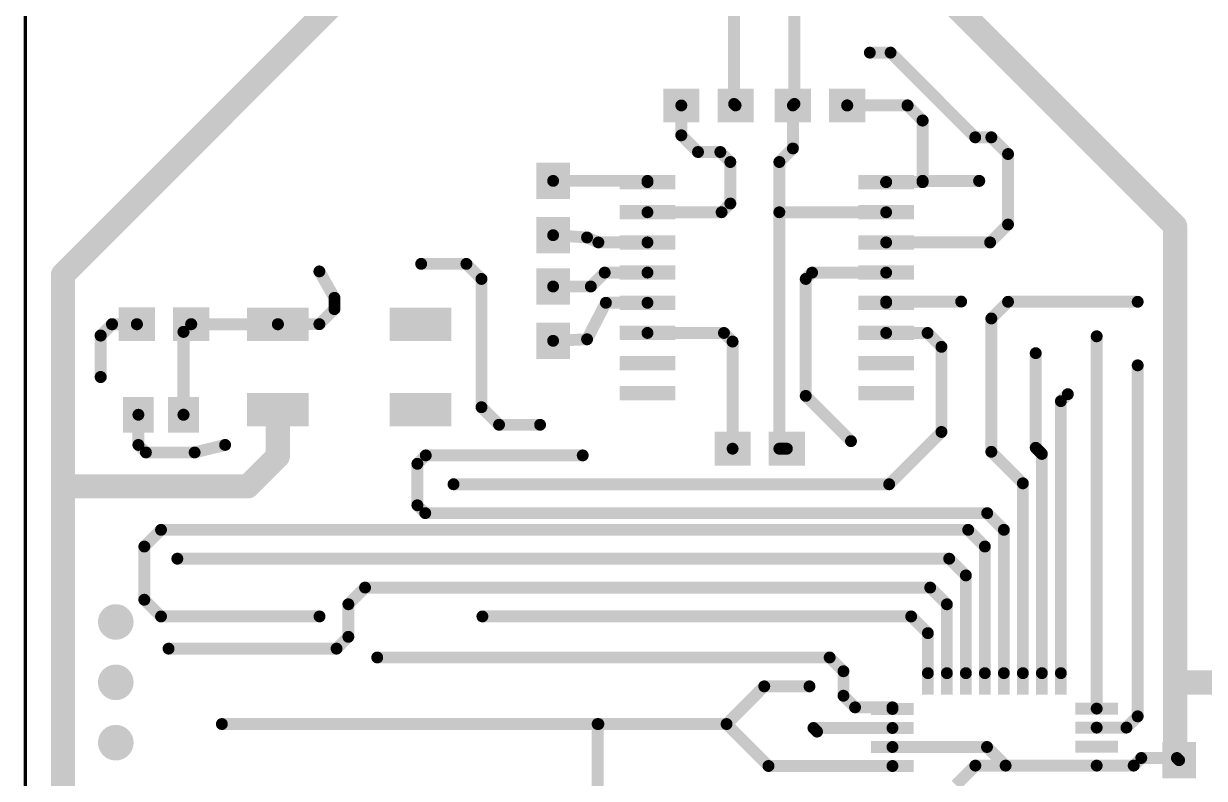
# Model space of a CAD drawing. Extents: x 0 to 80, y 0 to 110.
# Drawn here: x -0.07 to 49.65, y 38.83 to 70.6 of the extents above; entities that cross this region are included whole.
import ezdxf

# ---------------------------------------------------------------- set-up
doc = ezdxf.new("R2010")
doc.units = 0
doc.layers.add('Board_Outline', color=13, linetype='CONTINUOUS')
doc.layers.add('Top', color=5, linetype='CONTINUOUS')

msp = doc.modelspace()

# ---------------------------------------------------------------- linework, layer by layer
at = {"layer": 'Board_Outline', "linetype": 'CONTINUOUS', "const_width": 0.14}
msp.add_lwpolyline([(-0.0005, 0), (79.9995, 0), (79.9995, 110), (-0.0005, 110), (-0.0005, 0)], dxfattribs=at)
at = {"layer": 'Top', "linetype": 'CONTINUOUS'}
for points, const_width in [([(1.5872, 60.034), (21.5023, 79.9491)], 1.016), ([(29.8477, 71.6037), (29.8477, 67.2211)], 0.5), ([(32.3879, 67.2219), (32.3879, 71.4449)], 0.5), ([(39.0561, 71.4449), (48.4234, 62.0777)], 1.016), ([(35.5633, 69.3809), (36.4372, 69.3809)], 0.5), ([(36.4372, 69.3809), (40.0019, 65.8162)], 0.5), ([(29.8477, 67.2211), (29.8477, 67.2211)], 1.016), ([(29.8477, 67.2211), (29.9109, 67.1579)], 1.016), ([(32.3239, 67.1579), (32.3879, 67.2219)], 1.016), ([(27.6249, 67.1579), (27.6249, 65.9009)], 0.5), ([(29.9109, 67.1579), (29.8477, 67.2211)], 0.5), ([(29.8477, 67.2211), (29.9109, 67.1579)], 0.5), ([(32.3239, 65.3478), (32.3239, 67.1579)], 0.5), ([(34.6099, 67.1579), (37.1513, 67.1579)], 0.508), ([(37.1513, 67.1579), (37.786, 66.5232)], 0.508), ([(37.786, 66.5232), (37.786, 63.9829)], 0.508), ([(27.6249, 65.9009), (28.3279, 65.1979)], 0.5), ([(40.0019, 65.8162), (40.6795, 65.8162)], 0.5), ([(40.6795, 65.8162), (41.3825, 65.1132)], 0.5), ([(28.3279, 65.1979), (29.2677, 65.1979)], 0.5), ([(29.2677, 65.1979), (29.6889, 64.7767)], 0.5), ([(31.7529, 64.7767), (32.3239, 65.3478)], 0.5), ([(41.3825, 65.1132), (41.3825, 62.1459)], 0.5), ([(29.6889, 64.7767), (29.6889, 63.0303)], 0.5), ([(31.7529, 62.6626), (31.7529, 64.7767)], 0.5), ([(22.2269, 63.9824), (26.1995, 63.9824)], 0.5), ([(26.1995, 63.9824), (26.1995, 63.9326)], 0.5), ([(37.786, 63.9326), (36.2495, 63.9326)], 0.508), ([(37.786, 63.9829), (37.786, 63.9829)], 0.508), ([(37.786, 63.9829), (40.1675, 63.9829)], 0.508), ([(37.786, 63.9829), (37.786, 63.9326)], 0.508), ([(29.6889, 63.0303), (29.3212, 62.6626)], 0.5), ([(29.3212, 62.6626), (26.1995, 62.6626)], 0.5), ([(36.2495, 62.6626), (31.7529, 62.6626)], 0.5), ([(31.7529, 62.6626), (31.7529, 52.7104)], 0.5), ([(41.3825, 62.1459), (40.6292, 61.3926)], 0.5), ([(48.4234, 62.0777), (48.4234, 42.8669)], 1.016), ([(23.6558, 61.6014), (22.2269, 61.6964)], 0.5), ([(24.1321, 61.3926), (23.6558, 61.6014)], 0.5), ([(26.1995, 61.3926), (24.1321, 61.3926)], 0.5), ([(40.6292, 61.3926), (36.2495, 61.3926)], 0.5), ([(18.5752, 60.49), (16.67, 60.49)], 0.5), ([(16.67, 60.49), (16.67, 60.49)], 0.5), ([(19.2103, 59.8549), (18.5752, 60.49)], 0.5), ([(1.5872, 51.1228), (1.5872, 60.034)], 1.016), ([(12.3833, 60.1725), (13.0184, 59.0611)], 0.5), ([(24.3997, 60.1226), (23.8145, 59.5374)], 0.5), ([(26.1995, 60.1226), (24.3997, 60.1226)], 0.5), ([(32.8642, 59.8549), (33.1319, 60.1226)], 0.5), ([(33.1319, 60.1226), (36.2495, 60.1226)], 0.5), ([(19.2103, 54.4569), (19.2103, 59.8549)], 0.5), ([(23.8145, 59.5374), (22.2269, 59.5374)], 0.5), ([(32.8642, 54.9332), (32.8642, 59.8549)], 0.5), ([(13.0184, 59.0611), (13.0184, 58.5848)], 0.5), ([(13.0184, 58.5848), (12.3833, 57.9497)], 0.5), ([(24.4496, 58.8526), (23.6558, 57.3147)], 0.5), ([(26.1995, 58.8526), (24.4496, 58.8526)], 0.5), ([(39.4098, 58.9028), (36.2495, 58.9028)], 0.5), ([(36.2495, 58.9028), (36.2495, 58.8526)], 0.5), ([(41.3826, 58.8945), (40.6796, 58.1915)], 0.5), ([(46.8428, 58.8945), (41.3826, 58.8945)], 0.5), ([(3.1749, 57.4734), (3.6512, 57.9497)], 0.508), ([(3.6512, 57.9497), (4.6993, 57.9497)], 0.508), ([(6.9853, 57.9497), (6.6625, 57.627)], 0.508), ([(10.6369, 57.9497), (6.9853, 57.9497)], 0.508), ([(6.9853, 57.9497), (6.9853, 57.9497)], 0.508), ([(12.3833, 57.9497), (10.6369, 57.9497)], 0.5), ([(40.6796, 58.1915), (40.6796, 52.5804)], 0.5), ([(3.1749, 55.727), (3.1749, 57.4734)], 0.508), ([(6.6625, 57.627), (6.6625, 54.1393)], 0.508), ([(26.1995, 57.5826), (29.421, 57.5826)], 0.5), ([(29.421, 57.5826), (29.7844, 57.2192)], 0.5), ([(37.9944, 57.5826), (36.2495, 57.5826)], 0.5), ([(38.5798, 56.9971), (37.9944, 57.5826)], 0.5), ([(45.1159, 57.4405), (45.1159, 41.7715)], 0.5), ([(23.6558, 57.3147), (22.2269, 57.2514)], 0.5), ([(29.7844, 57.2192), (29.7844, 52.7104)], 0.5), ([(38.5798, 53.4151), (38.5798, 56.9971)], 0.5), ([(42.5491, 56.7313), (42.5491, 52.7486)], 0.5), ([(46.8429, 56.2193), (46.8429, 41.4452)], 0.5), ([(43.9008, 55.0043), (43.6079, 54.7113)], 0.5), ([(10.6369, 54.3497), (10.6369, 52.3929)], 1.016), ([(19.9501, 53.7171), (19.2103, 54.4569)], 0.5), ([(34.7694, 53.028), (32.8642, 54.9332)], 0.5), ([(43.6079, 54.7113), (43.6079, 43.2635)], 0.5), ([(4.7625, 52.8692), (4.7625, 54.1393)], 0.5), ([(21.6785, 53.7171), (19.9501, 53.7171)], 0.5), ([(36.3779, 51.2132), (38.5798, 53.4151)], 0.5), ([(5.0801, 52.5517), (4.7625, 52.8692)], 0.5), ([(7.1309, 52.5517), (5.0801, 52.5517)], 0.5), ([(8.4142, 52.8692), (7.1309, 52.5517)], 0.5), ([(10.6369, 52.3929), (9.3668, 51.1228)], 1.016), ([(31.7529, 52.7104), (32.0704, 52.7104)], 0.5), ([(40.6796, 52.5804), (42.0079, 51.2522)], 0.5), ([(42.5491, 52.7486), (42.8079, 52.4899)], 0.5), ([(42.8079, 52.4899), (42.8079, 43.2635)], 0.5), ([(16.8641, 52.4282), (16.5113, 52.0754)], 0.5), ([(16.5113, 52.0754), (16.5113, 50.3289)], 0.5), ([(23.4734, 52.4282), (16.8641, 52.4282)], 0.5), ([(9.3668, 51.1228), (1.5872, 51.1228)], 1.016), ([(1.5872, 51.1228), (1.5872, 34.4523)], 1.016), ([(18.0335, 51.2132), (36.3779, 51.2132)], 0.5), ([(42.0079, 51.2522), (42.0079, 43.2635)], 0.5), ([(16.5113, 50.3289), (16.842, 49.9982)], 0.5), ([(16.842, 49.9982), (40.5048, 49.9982)], 0.5), ([(40.5048, 49.9982), (41.2079, 49.2952)], 0.5), ([(5.0128, 48.5922), (5.7158, 49.2952)], 0.5), ([(5.7158, 49.2952), (39.7048, 49.2952)], 0.5), ([(39.7048, 49.2952), (40.4079, 48.5922)], 0.5), ([(41.2079, 49.2952), (41.2079, 43.2635)], 0.5), ([(5.0128, 46.3532), (5.0128, 48.5922)], 0.5), ([(40.4079, 48.5922), (40.4079, 43.2635)], 0.5), ([(6.4027, 48.0802), (38.9048, 48.0802)], 0.5), ([(38.9048, 48.0802), (39.6079, 47.3772)], 0.5), ([(39.6079, 47.3772), (39.6079, 43.2635)], 0.5), ([(13.6049, 46.1622), (14.3079, 46.8652)], 0.5), ([(14.3079, 46.8652), (38.1048, 46.8652)], 0.5), ([(38.1048, 46.8652), (38.8079, 46.1622)], 0.5), ([(5.7158, 45.6502), (5.0128, 46.3532)], 0.5), ([(13.6049, 44.7927), (13.6049, 46.1622)], 0.5), ([(38.8079, 46.1622), (38.8079, 43.2635)], 0.5), ([(12.3899, 45.6502), (5.7158, 45.6502)], 0.5), ([(19.2485, 45.6502), (37.3048, 45.6502)], 0.5), ([(37.3048, 45.6502), (38.0079, 44.9472)], 0.5), ([(13.108, 44.2958), (13.6049, 44.7927)], 0.5), ([(38.0079, 44.9472), (38.0079, 43.2635)], 0.5), ([(6.0327, 44.2958), (13.108, 44.2958)], 0.5), ([(14.8199, 43.9233), (33.8718, 43.9233)], 0.5), ([(33.8718, 43.9233), (34.4519, 43.3432)], 0.5), ([(34.4519, 43.3432), (34.4519, 42.3126)], 0.5), ([(48.4234, 42.8669), (50.162, 42.8669)], 1.016), ([(48.4234, 39.7622), (48.4234, 42.8669)], 1.016), ([(29.5302, 41.1205), (31.1178, 42.7081)], 0.5), ([(31.1178, 42.7081), (33.023, 42.7081)], 0.5), ([(34.4519, 42.3126), (34.9411, 41.8235)], 0.5), ([(34.9411, 41.8235), (36.5159, 41.8235)], 0.5), ([(36.5159, 41.8235), (36.5159, 41.7555)], 0.5), ([(45.1159, 41.7715), (45.1159, 41.7715)], 0.5), ([(8.2775, 41.1205), (24.1321, 41.1205)], 0.5), ([(24.1004, 37.596), (24.1004, 41.1205)], 0.5), ([(24.1321, 41.1205), (29.5302, 41.1205)], 0.5), ([(29.5302, 41.1205), (31.2951, 39.3555)], 0.5), ([(46.8429, 41.4452), (46.3692, 40.9715)], 0.5), ([(33.3405, 40.8029), (33.1879, 40.9555)], 0.5), ([(33.1879, 40.9555), (36.5159, 40.9555)], 0.5), ([(46.3692, 40.9715), (45.1159, 40.9715)], 0.5), ([(40.4973, 40.1555), (36.5159, 40.1555)], 0.5), ([(41.2813, 39.3715), (40.4973, 40.1555)], 0.5), ([(46.6744, 39.3715), (46.9945, 39.6916)], 0.5), ([(46.9945, 39.6916), (48.494, 39.6916)], 0.5), ([(48.5851, 39.6005), (48.4234, 39.7622)], 1.016), ([(48.494, 39.6916), (48.5851, 39.6005)], 0.5), ([(31.2951, 39.3555), (36.5159, 39.3555)], 0.5), ([(39.1902, 38.5555), (40.0062, 39.3715)], 0.5), ([(40.0062, 39.3715), (45.1159, 39.3715)], 0.5), ([(45.1159, 39.3715), (41.2813, 39.3715)], 0.5), ([(45.1159, 39.3715), (46.6744, 39.3715)], 0.5)]:
    msp.add_lwpolyline(points, dxfattribs=dict(at, const_width=const_width))
for points, const_width in [([(35.4383, 69.3809, 1), (35.6883, 69.3809, 1), (35.4383, 69.3809, 1)], 0.25), ([(36.3122, 69.3809, 1), (36.5622, 69.3809, 1), (36.3122, 69.3809, 1)], 0.25), ([(36.3122, 69.3809, 1), (36.5622, 69.3809, 1), (36.3122, 69.3809, 1)], 0.25), ([(29.5937, 67.2211, 1), (30.1017, 67.2211, 1), (29.5937, 67.2211, 1)], 0.508), ([(29.5937, 67.2211, 1), (30.1017, 67.2211, 1), (29.5937, 67.2211, 1)], 0.508), ([(29.6569, 67.1579, 1), (30.1649, 67.1579, 1), (29.6569, 67.1579, 1)], 0.508), ([(32.0699, 67.1579, 1), (32.5779, 67.1579, 1), (32.0699, 67.1579, 1)], 0.508), ([(32.1339, 67.2219, 1), (32.6419, 67.2219, 1), (32.1339, 67.2219, 1)], 0.508), ([(27.4999, 67.1579, 1), (27.7499, 67.1579, 1), (27.4999, 67.1579, 1)], 0.25), ([(29.7227, 67.2211, 1), (29.9727, 67.2211, 1), (29.7227, 67.2211, 1)], 0.25), ([(29.7227, 67.2211, 1), (29.9727, 67.2211, 1), (29.7227, 67.2211, 1)], 0.25), ([(29.7227, 67.2211, 1), (29.9727, 67.2211, 1), (29.7227, 67.2211, 1)], 0.25), ([(29.7859, 67.1579, 1), (30.0359, 67.1579, 1), (29.7859, 67.1579, 1)], 0.25), ([(29.7859, 67.1579, 1), (30.0359, 67.1579, 1), (29.7859, 67.1579, 1)], 0.25), ([(32.1989, 67.1579, 1), (32.4489, 67.1579, 1), (32.1989, 67.1579, 1)], 0.25), ([(32.2629, 67.2219, 1), (32.5129, 67.2219, 1), (32.2629, 67.2219, 1)], 0.25), ([(34.4829, 67.1579, 1), (34.7369, 67.1579, 1), (34.4829, 67.1579, 1)], 0.254), ([(37.0243, 67.1579, 1), (37.2783, 67.1579, 1), (37.0243, 67.1579, 1)], 0.254), ([(37.0243, 67.1579, 1), (37.2783, 67.1579, 1), (37.0243, 67.1579, 1)], 0.254), ([(37.659, 66.5232, 1), (37.913, 66.5232, 1), (37.659, 66.5232, 1)], 0.254), ([(37.659, 66.5232, 1), (37.913, 66.5232, 1), (37.659, 66.5232, 1)], 0.254), ([(27.4999, 65.9009, 1), (27.7499, 65.9009, 1), (27.4999, 65.9009, 1)], 0.25), ([(27.4999, 65.9009, 1), (27.7499, 65.9009, 1), (27.4999, 65.9009, 1)], 0.25), ([(39.8769, 65.8162, 1), (40.1269, 65.8162, 1), (39.8769, 65.8162, 1)], 0.25), ([(39.8769, 65.8162, 1), (40.1269, 65.8162, 1), (39.8769, 65.8162, 1)], 0.25), ([(40.5545, 65.8162, 1), (40.8045, 65.8162, 1), (40.5545, 65.8162, 1)], 0.25), ([(40.5545, 65.8162, 1), (40.8045, 65.8162, 1), (40.5545, 65.8162, 1)], 0.25), ([(28.2029, 65.1979, 1), (28.4529, 65.1979, 1), (28.2029, 65.1979, 1)], 0.25), ([(28.2029, 65.1979, 1), (28.4529, 65.1979, 1), (28.2029, 65.1979, 1)], 0.25), ([(29.1427, 65.1979, 1), (29.3927, 65.1979, 1), (29.1427, 65.1979, 1)], 0.25), ([(29.1427, 65.1979, 1), (29.3927, 65.1979, 1), (29.1427, 65.1979, 1)], 0.25), ([(32.1989, 65.3478, 1), (32.4489, 65.3478, 1), (32.1989, 65.3478, 1)], 0.25), ([(32.1989, 65.3478, 1), (32.4489, 65.3478, 1), (32.1989, 65.3478, 1)], 0.25), ([(41.2575, 65.1132, 1), (41.5075, 65.1132, 1), (41.2575, 65.1132, 1)], 0.25), ([(41.2575, 65.1132, 1), (41.5075, 65.1132, 1), (41.2575, 65.1132, 1)], 0.25), ([(29.5639, 64.7767, 1), (29.8139, 64.7767, 1), (29.5639, 64.7767, 1)], 0.25), ([(29.5639, 64.7767, 1), (29.8139, 64.7767, 1), (29.5639, 64.7767, 1)], 0.25), ([(31.6279, 64.7767, 1), (31.8779, 64.7767, 1), (31.6279, 64.7767, 1)], 0.25), ([(31.6279, 64.7767, 1), (31.8779, 64.7767, 1), (31.6279, 64.7767, 1)], 0.25), ([(22.1019, 63.9824, 1), (22.3519, 63.9824, 1), (22.1019, 63.9824, 1)], 0.25), ([(26.0745, 63.9824, 1), (26.3245, 63.9824, 1), (26.0745, 63.9824, 1)], 0.25), ([(26.0745, 63.9824, 1), (26.3245, 63.9824, 1), (26.0745, 63.9824, 1)], 0.25), ([(26.0745, 63.9326, 1), (26.3245, 63.9326, 1), (26.0745, 63.9326, 1)], 0.25), ([(36.1225, 63.9326, 1), (36.3765, 63.9326, 1), (36.1225, 63.9326, 1)], 0.254), ([(37.659, 63.9829, 1), (37.913, 63.9829, 1), (37.659, 63.9829, 1)], 0.254), ([(37.659, 63.9829, 1), (37.913, 63.9829, 1), (37.659, 63.9829, 1)], 0.254), ([(37.659, 63.9829, 1), (37.913, 63.9829, 1), (37.659, 63.9829, 1)], 0.254), ([(37.659, 63.9829, 1), (37.913, 63.9829, 1), (37.659, 63.9829, 1)], 0.254), ([(37.659, 63.9326, 1), (37.913, 63.9326, 1), (37.659, 63.9326, 1)], 0.254), ([(37.659, 63.9326, 1), (37.913, 63.9326, 1), (37.659, 63.9326, 1)], 0.254), ([(40.0405, 63.9829, 1), (40.2945, 63.9829, 1), (40.0405, 63.9829, 1)], 0.254), ([(29.5639, 63.0303, 1), (29.8139, 63.0303, 1), (29.5639, 63.0303, 1)], 0.25), ([(29.5639, 63.0303, 1), (29.8139, 63.0303, 1), (29.5639, 63.0303, 1)], 0.25), ([(26.0745, 62.6626, 1), (26.3245, 62.6626, 1), (26.0745, 62.6626, 1)], 0.25), ([(29.1962, 62.6626, 1), (29.4462, 62.6626, 1), (29.1962, 62.6626, 1)], 0.25), ([(29.1962, 62.6626, 1), (29.4462, 62.6626, 1), (29.1962, 62.6626, 1)], 0.25), ([(31.6279, 62.6626, 1), (31.8779, 62.6626, 1), (31.6279, 62.6626, 1)], 0.25), ([(31.6279, 62.6626, 1), (31.8779, 62.6626, 1), (31.6279, 62.6626, 1)], 0.25), ([(31.6279, 62.6626, 1), (31.8779, 62.6626, 1), (31.6279, 62.6626, 1)], 0.25), ([(36.1245, 62.6626, 1), (36.3745, 62.6626, 1), (36.1245, 62.6626, 1)], 0.25), ([(41.2575, 62.1459, 1), (41.5075, 62.1459, 1), (41.2575, 62.1459, 1)], 0.25), ([(41.2575, 62.1459, 1), (41.5075, 62.1459, 1), (41.2575, 62.1459, 1)], 0.25), ([(48.1694, 62.0777, 1), (48.6774, 62.0777, 1), (48.1694, 62.0777, 1)], 0.508), ([(48.1694, 62.0777, 1), (48.6774, 62.0777, 1), (48.1694, 62.0777, 1)], 0.508), ([(22.1019, 61.6964, 1), (22.3519, 61.6964, 1), (22.1019, 61.6964, 1)], 0.25), ([(23.5308, 61.6014, 1), (23.7808, 61.6014, 1), (23.5308, 61.6014, 1)], 0.25), ([(23.5308, 61.6014, 1), (23.7808, 61.6014, 1), (23.5308, 61.6014, 1)], 0.25), ([(24.0071, 61.3926, 1), (24.2571, 61.3926, 1), (24.0071, 61.3926, 1)], 0.25), ([(24.0071, 61.3926, 1), (24.2571, 61.3926, 1), (24.0071, 61.3926, 1)], 0.25), ([(26.0745, 61.3926, 1), (26.3245, 61.3926, 1), (26.0745, 61.3926, 1)], 0.25), ([(36.1245, 61.3926, 1), (36.3745, 61.3926, 1), (36.1245, 61.3926, 1)], 0.25), ([(40.5042, 61.3926, 1), (40.7542, 61.3926, 1), (40.5042, 61.3926, 1)], 0.25), ([(40.5042, 61.3926, 1), (40.7542, 61.3926, 1), (40.5042, 61.3926, 1)], 0.25), ([(16.545, 60.49, 1), (16.795, 60.49, 1), (16.545, 60.49, 1)], 0.25), ([(16.545, 60.49, 1), (16.795, 60.49, 1), (16.545, 60.49, 1)], 0.25), ([(18.4502, 60.49, 1), (18.7002, 60.49, 1), (18.4502, 60.49, 1)], 0.25), ([(18.4502, 60.49, 1), (18.7002, 60.49, 1), (18.4502, 60.49, 1)], 0.25), ([(1.3332, 60.034, 1), (1.8412, 60.034, 1), (1.3332, 60.034, 1)], 0.508), ([(1.3332, 60.034, 1), (1.8412, 60.034, 1), (1.3332, 60.034, 1)], 0.508), ([(12.2583, 60.1725, 1), (12.5083, 60.1725, 1), (12.2583, 60.1725, 1)], 0.25), ([(24.2747, 60.1226, 1), (24.5247, 60.1226, 1), (24.2747, 60.1226, 1)], 0.25), ([(24.2747, 60.1226, 1), (24.5247, 60.1226, 1), (24.2747, 60.1226, 1)], 0.25), ([(26.0745, 60.1226, 1), (26.3245, 60.1226, 1), (26.0745, 60.1226, 1)], 0.25), ([(33.0069, 60.1226, 1), (33.2569, 60.1226, 1), (33.0069, 60.1226, 1)], 0.25), ([(33.0069, 60.1226, 1), (33.2569, 60.1226, 1), (33.0069, 60.1226, 1)], 0.25), ([(36.1245, 60.1226, 1), (36.3745, 60.1226, 1), (36.1245, 60.1226, 1)], 0.25), ([(19.0853, 59.8549, 1), (19.3353, 59.8549, 1), (19.0853, 59.8549, 1)], 0.25), ([(19.0853, 59.8549, 1), (19.3353, 59.8549, 1), (19.0853, 59.8549, 1)], 0.25), ([(22.1019, 59.5374, 1), (22.3519, 59.5374, 1), (22.1019, 59.5374, 1)], 0.25), ([(23.6895, 59.5374, 1), (23.9395, 59.5374, 1), (23.6895, 59.5374, 1)], 0.25), ([(23.6895, 59.5374, 1), (23.9395, 59.5374, 1), (23.6895, 59.5374, 1)], 0.25), ([(32.7392, 59.8549, 1), (32.9892, 59.8549, 1), (32.7392, 59.8549, 1)], 0.25), ([(32.7392, 59.8549, 1), (32.9892, 59.8549, 1), (32.7392, 59.8549, 1)], 0.25), ([(12.8934, 59.0611, 1), (13.1434, 59.0611, 1), (12.8934, 59.0611, 1)], 0.25), ([(12.8934, 59.0611, 1), (13.1434, 59.0611, 1), (12.8934, 59.0611, 1)], 0.25), ([(12.8934, 58.5848, 1), (13.1434, 58.5848, 1), (12.8934, 58.5848, 1)], 0.25), ([(12.8934, 58.5848, 1), (13.1434, 58.5848, 1), (12.8934, 58.5848, 1)], 0.25), ([(24.3246, 58.8526, 1), (24.5746, 58.8526, 1), (24.3246, 58.8526, 1)], 0.25), ([(24.3246, 58.8526, 1), (24.5746, 58.8526, 1), (24.3246, 58.8526, 1)], 0.25), ([(26.0745, 58.8526, 1), (26.3245, 58.8526, 1), (26.0745, 58.8526, 1)], 0.25), ([(36.1245, 58.9028, 1), (36.3745, 58.9028, 1), (36.1245, 58.9028, 1)], 0.25), ([(36.1245, 58.9028, 1), (36.3745, 58.9028, 1), (36.1245, 58.9028, 1)], 0.25), ([(36.1245, 58.8526, 1), (36.3745, 58.8526, 1), (36.1245, 58.8526, 1)], 0.25), ([(39.2848, 58.9028, 1), (39.5348, 58.9028, 1), (39.2848, 58.9028, 1)], 0.25), ([(41.2576, 58.8945, 1), (41.5076, 58.8945, 1), (41.2576, 58.8945, 1)], 0.25), ([(41.2576, 58.8945, 1), (41.5076, 58.8945, 1), (41.2576, 58.8945, 1)], 0.25), ([(46.7178, 58.8945, 1), (46.9678, 58.8945, 1), (46.7178, 58.8945, 1)], 0.25), ([(3.5242, 57.9497, 1), (3.7782, 57.9497, 1), (3.5242, 57.9497, 1)], 0.254), ([(3.5242, 57.9497, 1), (3.7782, 57.9497, 1), (3.5242, 57.9497, 1)], 0.254), ([(4.5723, 57.9497, 1), (4.8263, 57.9497, 1), (4.5723, 57.9497, 1)], 0.254), ([(6.8583, 57.9497, 1), (7.1123, 57.9497, 1), (6.8583, 57.9497, 1)], 0.254), ([(6.8583, 57.9497, 1), (7.1123, 57.9497, 1), (6.8583, 57.9497, 1)], 0.254), ([(6.8583, 57.9497, 1), (7.1123, 57.9497, 1), (6.8583, 57.9497, 1)], 0.254), ([(10.5099, 57.9497, 1), (10.7639, 57.9497, 1), (10.5099, 57.9497, 1)], 0.254), ([(10.5119, 57.9497, 1), (10.7619, 57.9497, 1), (10.5119, 57.9497, 1)], 0.25), ([(12.2583, 57.9497, 1), (12.5083, 57.9497, 1), (12.2583, 57.9497, 1)], 0.25), ([(12.2583, 57.9497, 1), (12.5083, 57.9497, 1), (12.2583, 57.9497, 1)], 0.25), ([(40.5546, 58.1915, 1), (40.8046, 58.1915, 1), (40.5546, 58.1915, 1)], 0.25), ([(40.5546, 58.1915, 1), (40.8046, 58.1915, 1), (40.5546, 58.1915, 1)], 0.25), ([(3.0479, 57.4734, 1), (3.3019, 57.4734, 1), (3.0479, 57.4734, 1)], 0.254), ([(3.0479, 57.4734, 1), (3.3019, 57.4734, 1), (3.0479, 57.4734, 1)], 0.254), ([(6.5355, 57.627, 1), (6.7895, 57.627, 1), (6.5355, 57.627, 1)], 0.254), ([(6.5355, 57.627, 1), (6.7895, 57.627, 1), (6.5355, 57.627, 1)], 0.254), ([(26.0745, 57.5826, 1), (26.3245, 57.5826, 1), (26.0745, 57.5826, 1)], 0.25), ([(29.296, 57.5826, 1), (29.546, 57.5826, 1), (29.296, 57.5826, 1)], 0.25), ([(29.296, 57.5826, 1), (29.546, 57.5826, 1), (29.296, 57.5826, 1)], 0.25), ([(36.1245, 57.5826, 1), (36.3745, 57.5826, 1), (36.1245, 57.5826, 1)], 0.25), ([(37.8694, 57.5826, 1), (38.1194, 57.5826, 1), (37.8694, 57.5826, 1)], 0.25), ([(37.8694, 57.5826, 1), (38.1194, 57.5826, 1), (37.8694, 57.5826, 1)], 0.25), ([(44.9909, 57.4405, 1), (45.2409, 57.4405, 1), (44.9909, 57.4405, 1)], 0.25), ([(22.1019, 57.2514, 1), (22.3519, 57.2514, 1), (22.1019, 57.2514, 1)], 0.25), ([(23.5308, 57.3147, 1), (23.7808, 57.3147, 1), (23.5308, 57.3147, 1)], 0.25), ([(23.5308, 57.3147, 1), (23.7808, 57.3147, 1), (23.5308, 57.3147, 1)], 0.25), ([(29.6594, 57.2192, 1), (29.9094, 57.2192, 1), (29.6594, 57.2192, 1)], 0.25), ([(29.6594, 57.2192, 1), (29.9094, 57.2192, 1), (29.6594, 57.2192, 1)], 0.25), ([(38.4548, 56.9971, 1), (38.7048, 56.9971, 1), (38.4548, 56.9971, 1)], 0.25), ([(38.4548, 56.9971, 1), (38.7048, 56.9971, 1), (38.4548, 56.9971, 1)], 0.25), ([(42.4241, 56.7313, 1), (42.6741, 56.7313, 1), (42.4241, 56.7313, 1)], 0.25), ([(46.7179, 56.2193, 1), (46.9679, 56.2193, 1), (46.7179, 56.2193, 1)], 0.25), ([(3.0479, 55.727, 1), (3.3019, 55.727, 1), (3.0479, 55.727, 1)], 0.254), ([(43.7758, 55.0043, 1), (44.0258, 55.0043, 1), (43.7758, 55.0043, 1)], 0.25), ([(10.3829, 54.3497, 1), (10.8909, 54.3497, 1), (10.3829, 54.3497, 1)], 0.508), ([(19.0853, 54.4569, 1), (19.3353, 54.4569, 1), (19.0853, 54.4569, 1)], 0.25), ([(19.0853, 54.4569, 1), (19.3353, 54.4569, 1), (19.0853, 54.4569, 1)], 0.25), ([(32.7392, 54.9332, 1), (32.9892, 54.9332, 1), (32.7392, 54.9332, 1)], 0.25), ([(32.7392, 54.9332, 1), (32.9892, 54.9332, 1), (32.7392, 54.9332, 1)], 0.25), ([(43.4829, 54.7113, 1), (43.7329, 54.7113, 1), (43.4829, 54.7113, 1)], 0.25), ([(43.4829, 54.7113, 1), (43.7329, 54.7113, 1), (43.4829, 54.7113, 1)], 0.25), ([(4.6375, 54.1393, 1), (4.8875, 54.1393, 1), (4.6375, 54.1393, 1)], 0.25), ([(6.5355, 54.1393, 1), (6.7895, 54.1393, 1), (6.5355, 54.1393, 1)], 0.254), ([(19.8251, 53.7171, 1), (20.0751, 53.7171, 1), (19.8251, 53.7171, 1)], 0.25), ([(19.8251, 53.7171, 1), (20.0751, 53.7171, 1), (19.8251, 53.7171, 1)], 0.25), ([(21.5535, 53.7171, 1), (21.8035, 53.7171, 1), (21.5535, 53.7171, 1)], 0.25), ([(34.6444, 53.028, 1), (34.8944, 53.028, 1), (34.6444, 53.028, 1)], 0.25), ([(38.4548, 53.4151, 1), (38.7048, 53.4151, 1), (38.4548, 53.4151, 1)], 0.25), ([(38.4548, 53.4151, 1), (38.7048, 53.4151, 1), (38.4548, 53.4151, 1)], 0.25), ([(4.6375, 52.8692, 1), (4.8875, 52.8692, 1), (4.6375, 52.8692, 1)], 0.25), ([(4.6375, 52.8692, 1), (4.8875, 52.8692, 1), (4.6375, 52.8692, 1)], 0.25), ([(4.9551, 52.5517, 1), (5.2051, 52.5517, 1), (4.9551, 52.5517, 1)], 0.25), ([(4.9551, 52.5517, 1), (5.2051, 52.5517, 1), (4.9551, 52.5517, 1)], 0.25), ([(7.0059, 52.5517, 1), (7.2559, 52.5517, 1), (7.0059, 52.5517, 1)], 0.25), ([(7.0059, 52.5517, 1), (7.2559, 52.5517, 1), (7.0059, 52.5517, 1)], 0.25), ([(8.2892, 52.8692, 1), (8.5392, 52.8692, 1), (8.2892, 52.8692, 1)], 0.25), ([(10.3829, 52.3929, 1), (10.8909, 52.3929, 1), (10.3829, 52.3929, 1)], 0.508), ([(10.3829, 52.3929, 1), (10.8909, 52.3929, 1), (10.3829, 52.3929, 1)], 0.508), ([(29.6594, 52.7104, 1), (29.9094, 52.7104, 1), (29.6594, 52.7104, 1)], 0.25), ([(31.6279, 52.7104, 1), (31.8779, 52.7104, 1), (31.6279, 52.7104, 1)], 0.25), ([(31.6279, 52.7104, 1), (31.8779, 52.7104, 1), (31.6279, 52.7104, 1)], 0.25), ([(31.9454, 52.7104, 1), (32.1954, 52.7104, 1), (31.9454, 52.7104, 1)], 0.25), ([(40.5546, 52.5804, 1), (40.8046, 52.5804, 1), (40.5546, 52.5804, 1)], 0.25), ([(40.5546, 52.5804, 1), (40.8046, 52.5804, 1), (40.5546, 52.5804, 1)], 0.25), ([(42.4241, 52.7486, 1), (42.6741, 52.7486, 1), (42.4241, 52.7486, 1)], 0.25), ([(42.4241, 52.7486, 1), (42.6741, 52.7486, 1), (42.4241, 52.7486, 1)], 0.25), ([(42.6829, 52.4899, 1), (42.9329, 52.4899, 1), (42.6829, 52.4899, 1)], 0.25), ([(42.6829, 52.4899, 1), (42.9329, 52.4899, 1), (42.6829, 52.4899, 1)], 0.25), ([(16.3863, 52.0754, 1), (16.6363, 52.0754, 1), (16.3863, 52.0754, 1)], 0.25), ([(16.3863, 52.0754, 1), (16.6363, 52.0754, 1), (16.3863, 52.0754, 1)], 0.25), ([(16.7391, 52.4282, 1), (16.9891, 52.4282, 1), (16.7391, 52.4282, 1)], 0.25), ([(16.7391, 52.4282, 1), (16.9891, 52.4282, 1), (16.7391, 52.4282, 1)], 0.25), ([(23.3484, 52.4282, 1), (23.5984, 52.4282, 1), (23.3484, 52.4282, 1)], 0.25), ([(1.3332, 51.1228, 1), (1.8412, 51.1228, 1), (1.3332, 51.1228, 1)], 0.508), ([(1.3332, 51.1228, 1), (1.8412, 51.1228, 1), (1.3332, 51.1228, 1)], 0.508), ([(1.3332, 51.1228, 1), (1.8412, 51.1228, 1), (1.3332, 51.1228, 1)], 0.508), ([(9.1128, 51.1228, 1), (9.6208, 51.1228, 1), (9.1128, 51.1228, 1)], 0.508), ([(9.1128, 51.1228, 1), (9.6208, 51.1228, 1), (9.1128, 51.1228, 1)], 0.508), ([(17.9085, 51.2132, 1), (18.1585, 51.2132, 1), (17.9085, 51.2132, 1)], 0.25), ([(36.2529, 51.2132, 1), (36.5029, 51.2132, 1), (36.2529, 51.2132, 1)], 0.25), ([(36.2529, 51.2132, 1), (36.5029, 51.2132, 1), (36.2529, 51.2132, 1)], 0.25), ([(41.8829, 51.2522, 1), (42.1329, 51.2522, 1), (41.8829, 51.2522, 1)], 0.25), ([(41.8829, 51.2522, 1), (42.1329, 51.2522, 1), (41.8829, 51.2522, 1)], 0.25), ([(16.3863, 50.3289, 1), (16.6363, 50.3289, 1), (16.3863, 50.3289, 1)], 0.25), ([(16.3863, 50.3289, 1), (16.6363, 50.3289, 1), (16.3863, 50.3289, 1)], 0.25), ([(16.717, 49.9982, 1), (16.967, 49.9982, 1), (16.717, 49.9982, 1)], 0.25), ([(16.717, 49.9982, 1), (16.967, 49.9982, 1), (16.717, 49.9982, 1)], 0.25), ([(40.3798, 49.9982, 1), (40.6298, 49.9982, 1), (40.3798, 49.9982, 1)], 0.25), ([(40.3798, 49.9982, 1), (40.6298, 49.9982, 1), (40.3798, 49.9982, 1)], 0.25), ([(5.5908, 49.2952, 1), (5.8408, 49.2952, 1), (5.5908, 49.2952, 1)], 0.25), ([(5.5908, 49.2952, 1), (5.8408, 49.2952, 1), (5.5908, 49.2952, 1)], 0.25), ([(39.5798, 49.2952, 1), (39.8298, 49.2952, 1), (39.5798, 49.2952, 1)], 0.25), ([(39.5798, 49.2952, 1), (39.8298, 49.2952, 1), (39.5798, 49.2952, 1)], 0.25), ([(41.0829, 49.2952, 1), (41.3329, 49.2952, 1), (41.0829, 49.2952, 1)], 0.25), ([(41.0829, 49.2952, 1), (41.3329, 49.2952, 1), (41.0829, 49.2952, 1)], 0.25), ([(4.8878, 48.5922, 1), (5.1378, 48.5922, 1), (4.8878, 48.5922, 1)], 0.25), ([(4.8878, 48.5922, 1), (5.1378, 48.5922, 1), (4.8878, 48.5922, 1)], 0.25), ([(40.2829, 48.5922, 1), (40.5329, 48.5922, 1), (40.2829, 48.5922, 1)], 0.25), ([(40.2829, 48.5922, 1), (40.5329, 48.5922, 1), (40.2829, 48.5922, 1)], 0.25), ([(6.2777, 48.0802, 1), (6.5277, 48.0802, 1), (6.2777, 48.0802, 1)], 0.25), ([(38.7798, 48.0802, 1), (39.0298, 48.0802, 1), (38.7798, 48.0802, 1)], 0.25), ([(38.7798, 48.0802, 1), (39.0298, 48.0802, 1), (38.7798, 48.0802, 1)], 0.25), ([(39.4829, 47.3772, 1), (39.7329, 47.3772, 1), (39.4829, 47.3772, 1)], 0.25), ([(39.4829, 47.3772, 1), (39.7329, 47.3772, 1), (39.4829, 47.3772, 1)], 0.25), ([(14.1829, 46.8652, 1), (14.4329, 46.8652, 1), (14.1829, 46.8652, 1)], 0.25), ([(14.1829, 46.8652, 1), (14.4329, 46.8652, 1), (14.1829, 46.8652, 1)], 0.25), ([(37.9798, 46.8652, 1), (38.2298, 46.8652, 1), (37.9798, 46.8652, 1)], 0.25), ([(37.9798, 46.8652, 1), (38.2298, 46.8652, 1), (37.9798, 46.8652, 1)], 0.25), ([(4.8878, 46.3532, 1), (5.1378, 46.3532, 1), (4.8878, 46.3532, 1)], 0.25), ([(4.8878, 46.3532, 1), (5.1378, 46.3532, 1), (4.8878, 46.3532, 1)], 0.25), ([(13.4799, 46.1622, 1), (13.7299, 46.1622, 1), (13.4799, 46.1622, 1)], 0.25), ([(13.4799, 46.1622, 1), (13.7299, 46.1622, 1), (13.4799, 46.1622, 1)], 0.25), ([(38.6829, 46.1622, 1), (38.9329, 46.1622, 1), (38.6829, 46.1622, 1)], 0.25), ([(38.6829, 46.1622, 1), (38.9329, 46.1622, 1), (38.6829, 46.1622, 1)], 0.25), ([(4.1845, 45.417, 1), (3.4352, 45.417, 1), (4.1845, 45.417, 1)], 0.7493), ([(5.5908, 45.6502, 1), (5.8408, 45.6502, 1), (5.5908, 45.6502, 1)], 0.25), ([(5.5908, 45.6502, 1), (5.8408, 45.6502, 1), (5.5908, 45.6502, 1)], 0.25), ([(12.2649, 45.6502, 1), (12.5149, 45.6502, 1), (12.2649, 45.6502, 1)], 0.25), ([(19.1235, 45.6502, 1), (19.3735, 45.6502, 1), (19.1235, 45.6502, 1)], 0.25), ([(37.1798, 45.6502, 1), (37.4298, 45.6502, 1), (37.1798, 45.6502, 1)], 0.25), ([(37.1798, 45.6502, 1), (37.4298, 45.6502, 1), (37.1798, 45.6502, 1)], 0.25), ([(13.4799, 44.7927, 1), (13.7299, 44.7927, 1), (13.4799, 44.7927, 1)], 0.25), ([(13.4799, 44.7927, 1), (13.7299, 44.7927, 1), (13.4799, 44.7927, 1)], 0.25), ([(37.8829, 44.9472, 1), (38.1329, 44.9472, 1), (37.8829, 44.9472, 1)], 0.25), ([(37.8829, 44.9472, 1), (38.1329, 44.9472, 1), (37.8829, 44.9472, 1)], 0.25), ([(5.9077, 44.2958, 1), (6.1577, 44.2958, 1), (5.9077, 44.2958, 1)], 0.25), ([(12.983, 44.2958, 1), (13.233, 44.2958, 1), (12.983, 44.2958, 1)], 0.25), ([(12.983, 44.2958, 1), (13.233, 44.2958, 1), (12.983, 44.2958, 1)], 0.25), ([(14.6949, 43.9233, 1), (14.9449, 43.9233, 1), (14.6949, 43.9233, 1)], 0.25), ([(33.7468, 43.9233, 1), (33.9968, 43.9233, 1), (33.7468, 43.9233, 1)], 0.25), ([(33.7468, 43.9233, 1), (33.9968, 43.9233, 1), (33.7468, 43.9233, 1)], 0.25), ([(4.1845, 42.877, 1), (3.4352, 42.877, 1), (4.1845, 42.877, 1)], 0.7493), ([(34.3269, 43.3432, 1), (34.5769, 43.3432, 1), (34.3269, 43.3432, 1)], 0.25), ([(34.3269, 43.3432, 1), (34.5769, 43.3432, 1), (34.3269, 43.3432, 1)], 0.25), ([(37.8829, 43.2635, 1), (38.1329, 43.2635, 1), (37.8829, 43.2635, 1)], 0.25), ([(38.6829, 43.2635, 1), (38.9329, 43.2635, 1), (38.6829, 43.2635, 1)], 0.25), ([(39.4829, 43.2635, 1), (39.7329, 43.2635, 1), (39.4829, 43.2635, 1)], 0.25), ([(40.2829, 43.2635, 1), (40.5329, 43.2635, 1), (40.2829, 43.2635, 1)], 0.25), ([(41.0829, 43.2635, 1), (41.3329, 43.2635, 1), (41.0829, 43.2635, 1)], 0.25), ([(41.8829, 43.2635, 1), (42.1329, 43.2635, 1), (41.8829, 43.2635, 1)], 0.25), ([(42.6829, 43.2635, 1), (42.9329, 43.2635, 1), (42.6829, 43.2635, 1)], 0.25), ([(43.4829, 43.2635, 1), (43.7329, 43.2635, 1), (43.4829, 43.2635, 1)], 0.25), ([(48.1694, 42.8669, 1), (48.6774, 42.8669, 1), (48.1694, 42.8669, 1)], 0.508), ([(48.1694, 42.8669, 1), (48.6774, 42.8669, 1), (48.1694, 42.8669, 1)], 0.508), ([(48.1694, 42.8669, 1), (48.6774, 42.8669, 1), (48.1694, 42.8669, 1)], 0.508), ([(30.9928, 42.7081, 1), (31.2428, 42.7081, 1), (30.9928, 42.7081, 1)], 0.25), ([(30.9928, 42.7081, 1), (31.2428, 42.7081, 1), (30.9928, 42.7081, 1)], 0.25), ([(32.898, 42.7081, 1), (33.148, 42.7081, 1), (32.898, 42.7081, 1)], 0.25), ([(34.3269, 42.3126, 1), (34.5769, 42.3126, 1), (34.3269, 42.3126, 1)], 0.25), ([(34.3269, 42.3126, 1), (34.5769, 42.3126, 1), (34.3269, 42.3126, 1)], 0.25), ([(34.8161, 41.8235, 1), (35.0661, 41.8235, 1), (34.8161, 41.8235, 1)], 0.25), ([(34.8161, 41.8235, 1), (35.0661, 41.8235, 1), (34.8161, 41.8235, 1)], 0.25), ([(36.3909, 41.8235, 1), (36.6409, 41.8235, 1), (36.3909, 41.8235, 1)], 0.25), ([(36.3909, 41.8235, 1), (36.6409, 41.8235, 1), (36.3909, 41.8235, 1)], 0.25), ([(36.3909, 41.7555, 1), (36.6409, 41.7555, 1), (36.3909, 41.7555, 1)], 0.25), ([(44.9909, 41.7715, 1), (45.2409, 41.7715, 1), (44.9909, 41.7715, 1)], 0.25), ([(44.9909, 41.7715, 1), (45.2409, 41.7715, 1), (44.9909, 41.7715, 1)], 0.25), ([(8.1525, 41.1205, 1), (8.4025, 41.1205, 1), (8.1525, 41.1205, 1)], 0.25), ([(23.9754, 41.1205, 1), (24.2254, 41.1205, 1), (23.9754, 41.1205, 1)], 0.25), ([(24.0071, 41.1205, 1), (24.2571, 41.1205, 1), (24.0071, 41.1205, 1)], 0.25), ([(24.0071, 41.1205, 1), (24.2571, 41.1205, 1), (24.0071, 41.1205, 1)], 0.25), ([(29.4052, 41.1205, 1), (29.6552, 41.1205, 1), (29.4052, 41.1205, 1)], 0.25), ([(29.4052, 41.1205, 1), (29.6552, 41.1205, 1), (29.4052, 41.1205, 1)], 0.25), ([(29.4052, 41.1205, 1), (29.6552, 41.1205, 1), (29.4052, 41.1205, 1)], 0.25), ([(46.7179, 41.4452, 1), (46.9679, 41.4452, 1), (46.7179, 41.4452, 1)], 0.25), ([(46.7179, 41.4452, 1), (46.9679, 41.4452, 1), (46.7179, 41.4452, 1)], 0.25), ([(4.1845, 40.337, 1), (3.4352, 40.337, 1), (4.1845, 40.337, 1)], 0.7493), ([(33.0629, 40.9555, 1), (33.3129, 40.9555, 1), (33.0629, 40.9555, 1)], 0.25), ([(33.0629, 40.9555, 1), (33.3129, 40.9555, 1), (33.0629, 40.9555, 1)], 0.25), ([(33.2155, 40.8029, 1), (33.4655, 40.8029, 1), (33.2155, 40.8029, 1)], 0.25), ([(36.3909, 40.9555, 1), (36.6409, 40.9555, 1), (36.3909, 40.9555, 1)], 0.25), ([(44.9909, 40.9715, 1), (45.2409, 40.9715, 1), (44.9909, 40.9715, 1)], 0.25), ([(46.2442, 40.9715, 1), (46.4942, 40.9715, 1), (46.2442, 40.9715, 1)], 0.25), ([(46.2442, 40.9715, 1), (46.4942, 40.9715, 1), (46.2442, 40.9715, 1)], 0.25), ([(36.3909, 40.1555, 1), (36.6409, 40.1555, 1), (36.3909, 40.1555, 1)], 0.25), ([(40.3723, 40.1555, 1), (40.6223, 40.1555, 1), (40.3723, 40.1555, 1)], 0.25), ([(40.3723, 40.1555, 1), (40.6223, 40.1555, 1), (40.3723, 40.1555, 1)], 0.25), ([(46.8695, 39.6916, 1), (47.1195, 39.6916, 1), (46.8695, 39.6916, 1)], 0.25), ([(46.8695, 39.6916, 1), (47.1195, 39.6916, 1), (46.8695, 39.6916, 1)], 0.25), ([(48.1694, 39.7622, 1), (48.6774, 39.7622, 1), (48.1694, 39.7622, 1)], 0.508), ([(48.1694, 39.7622, 1), (48.6774, 39.7622, 1), (48.1694, 39.7622, 1)], 0.508), ([(48.3311, 39.6005, 1), (48.8391, 39.6005, 1), (48.3311, 39.6005, 1)], 0.508), ([(48.369, 39.6916, 1), (48.619, 39.6916, 1), (48.369, 39.6916, 1)], 0.25), ([(48.369, 39.6916, 1), (48.619, 39.6916, 1), (48.369, 39.6916, 1)], 0.25), ([(48.4601, 39.6005, 1), (48.7101, 39.6005, 1), (48.4601, 39.6005, 1)], 0.25), ([(31.1701, 39.3555, 1), (31.4201, 39.3555, 1), (31.1701, 39.3555, 1)], 0.25), ([(31.1701, 39.3555, 1), (31.4201, 39.3555, 1), (31.1701, 39.3555, 1)], 0.25), ([(36.3909, 39.3555, 1), (36.6409, 39.3555, 1), (36.3909, 39.3555, 1)], 0.25), ([(39.8812, 39.3715, 1), (40.1312, 39.3715, 1), (39.8812, 39.3715, 1)], 0.25), ([(39.8812, 39.3715, 1), (40.1312, 39.3715, 1), (39.8812, 39.3715, 1)], 0.25), ([(41.1563, 39.3715, 1), (41.4063, 39.3715, 1), (41.1563, 39.3715, 1)], 0.25), ([(41.1563, 39.3715, 1), (41.4063, 39.3715, 1), (41.1563, 39.3715, 1)], 0.25), ([(44.9909, 39.3715, 1), (45.2409, 39.3715, 1), (44.9909, 39.3715, 1)], 0.25), ([(44.9909, 39.3715, 1), (45.2409, 39.3715, 1), (44.9909, 39.3715, 1)], 0.25), ([(44.9909, 39.3715, 1), (45.2409, 39.3715, 1), (44.9909, 39.3715, 1)], 0.25), ([(46.5494, 39.3715, 1), (46.7994, 39.3715, 1), (46.5494, 39.3715, 1)], 0.25), ([(46.5494, 39.3715, 1), (46.7994, 39.3715, 1), (46.5494, 39.3715, 1)], 0.25)]:
    msp.add_lwpolyline(points, format="xyb", dxfattribs=dict(at, const_width=const_width))
at = {"layer": 'Top'}
for points in [[(26.8629, 67.869), (28.3869, 67.869), (26.8629, 66.4467), (28.3869, 66.4467)], [(29.1489, 67.869), (30.6729, 67.869), (29.1489, 66.4467), (30.6729, 66.4467)], [(31.5619, 67.869), (33.0859, 67.869), (31.5619, 66.4467), (33.0859, 66.4467)], [(33.8479, 67.869), (35.3719, 67.869), (33.8479, 66.4467), (35.3719, 66.4467)], [(21.5157, 64.7444), (22.938, 64.7444), (21.5157, 63.2204), (22.938, 63.2204)], [(25.0245, 64.2326), (27.3745, 64.2326), (25.0245, 63.6326), (27.3745, 63.6326)], [(35.0745, 64.2326), (37.4245, 64.2326), (35.0745, 63.6326), (37.4245, 63.6326)], [(25.0245, 62.9626), (27.3745, 62.9626), (25.0245, 62.3626), (27.3745, 62.3626)], [(35.0745, 62.9626), (37.4245, 62.9626), (35.0745, 62.3626), (37.4245, 62.3626)], [(21.5157, 62.4584), (22.938, 62.4584), (21.5157, 60.9344), (22.938, 60.9344)], [(25.0245, 61.6926), (27.3745, 61.6926), (25.0245, 61.0926), (27.3745, 61.0926)], [(35.0745, 61.6926), (37.4245, 61.6926), (35.0745, 61.0926), (37.4245, 61.0926)], [(21.5157, 60.2994), (22.938, 60.2994), (21.5157, 58.7754), (22.938, 58.7754)], [(25.0245, 60.4226), (27.3745, 60.4226), (25.0245, 59.8226), (27.3745, 59.8226)], [(35.0745, 60.4226), (37.4245, 60.4226), (35.0745, 59.8226), (37.4245, 59.8226)], [(25.0245, 59.1526), (27.3745, 59.1526), (25.0245, 58.5526), (27.3745, 58.5526)], [(35.0745, 59.1526), (37.4245, 59.1526), (35.0745, 58.5526), (37.4245, 58.5526)], [(3.9373, 58.6609), (5.4613, 58.6609), (3.9373, 57.2386), (5.4613, 57.2386)], [(6.2233, 58.6609), (7.7473, 58.6609), (6.2233, 57.2386), (7.7473, 57.2386)], [(9.3369, 58.6497), (11.9369, 58.6497), (9.3369, 57.2497), (11.9369, 57.2497)], [(15.3369, 58.6497), (17.9369, 58.6497), (15.3369, 57.2497), (17.9369, 57.2497)], [(21.5157, 58.0134), (22.938, 58.0134), (21.5157, 56.4894), (22.938, 56.4894)], [(25.0245, 57.8826), (27.3745, 57.8826), (25.0245, 57.2826), (27.3745, 57.2826)], [(35.0745, 57.8826), (37.4245, 57.8826), (35.0745, 57.2826), (37.4245, 57.2826)], [(25.0245, 56.6126), (27.3745, 56.6126), (25.0245, 56.0126), (27.3745, 56.0126)], [(35.0745, 56.6126), (37.4245, 56.6126), (35.0745, 56.0126), (37.4245, 56.0126)], [(25.0245, 55.3426), (27.3745, 55.3426), (25.0245, 54.7426), (27.3745, 54.7426)], [(35.0745, 55.3426), (37.4245, 55.3426), (35.0745, 54.7426), (37.4245, 54.7426)], [(4.1125, 54.8893), (5.4125, 54.8893), (4.1125, 53.3893), (5.4125, 53.3893)], [(6.0125, 54.8893), (7.3125, 54.8893), (6.0125, 53.3893), (7.3125, 53.3893)], [(9.3369, 55.0497), (11.9369, 55.0497), (9.3369, 53.6497), (11.9369, 53.6497)], [(15.3369, 55.0497), (17.9369, 55.0497), (15.3369, 53.6497), (17.9369, 53.6497)], [(29.0224, 53.4216), (30.5464, 53.4216), (29.0224, 51.9993), (30.5464, 51.9993)], [(31.3084, 53.4216), (32.8324, 53.4216), (31.3084, 51.9993), (32.8324, 51.9993)], [(37.7579, 44.1635), (38.2579, 44.1635), (37.7579, 42.3635), (38.2579, 42.3635)], [(38.5579, 44.1635), (39.0579, 44.1635), (38.5579, 42.3635), (39.0579, 42.3635)], [(39.3579, 44.1635), (39.8579, 44.1635), (39.3579, 42.3635), (39.8579, 42.3635)], [(40.1579, 44.1635), (40.6579, 44.1635), (40.1579, 42.3635), (40.6579, 42.3635)], [(40.9579, 44.1635), (41.4579, 44.1635), (40.9579, 42.3635), (41.4579, 42.3635)], [(41.7579, 44.1635), (42.2579, 44.1635), (41.7579, 42.3635), (42.2579, 42.3635)], [(42.5579, 44.1635), (43.0579, 44.1635), (42.5579, 42.3635), (43.0579, 42.3635)], [(43.3579, 44.1635), (43.8579, 44.1635), (43.3579, 42.3635), (43.8579, 42.3635)], [(35.6159, 42.0055), (37.4159, 42.0055), (35.6159, 41.5055), (37.4159, 41.5055)], [(44.2159, 42.0215), (46.0159, 42.0215), (44.2159, 41.5215), (46.0159, 41.5215)], [(35.6159, 41.2055), (37.4159, 41.2055), (35.6159, 40.7055), (37.4159, 40.7055)], [(44.2159, 41.2215), (46.0159, 41.2215), (44.2159, 40.7215), (46.0159, 40.7215)], [(35.6159, 40.4055), (37.4159, 40.4055), (35.6159, 39.9055), (37.4159, 39.9055)], [(44.2159, 40.4215), (46.0159, 40.4215), (44.2159, 39.9215), (46.0159, 39.9215)], [(47.874, 40.3625), (49.2963, 40.3625), (47.874, 38.8385), (49.2963, 38.8385)], [(35.6159, 39.6055), (37.4159, 39.6055), (35.6159, 39.1055), (37.4159, 39.1055)], [(44.2159, 39.6215), (46.0159, 39.6215), (44.2159, 39.1215), (46.0159, 39.1215)]]:
    msp.add_solid(points, dxfattribs=at)

doc.saveas('drawing.dxf')
